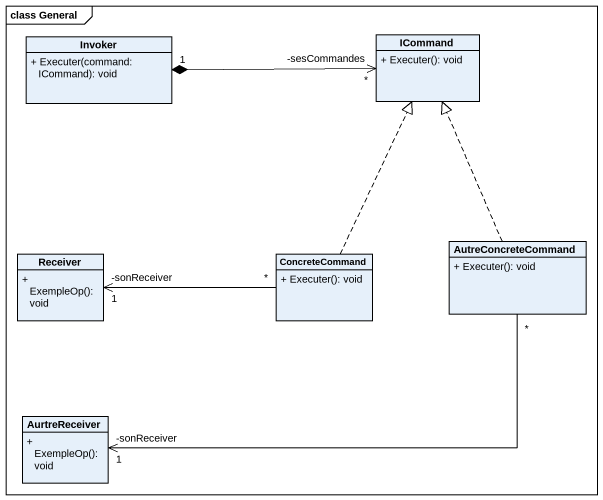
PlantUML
@startuml
mainframe class General
hide circle
hide empty members
skinparam classAttributeIconSize 0
class Invoker {
  + Executer(command: ICommand): void
}
class ICommand {
  + Executer(): void
}
class Receiver {
  + ExempleOp(): void
}
class ConcreteCommand {
  + Executer(): void
}
class AutreConcreteCommand {
  + Executer(): void
}
class AurtreReceiver {
  + ExempleOp(): void
}
ICommand "-sesCommandes\n*" <-left-* "1" Invoker
ConcreteCommand .up.|> ICommand
ConcreteCommand "*" -left-> "-sonReceiver\n1" Receiver
AutreConcreteCommand .up.|> ICommand
AutreConcreteCommand "*" -left-> "-sonReceiver\n1" AurtreReceiver
@enduml
